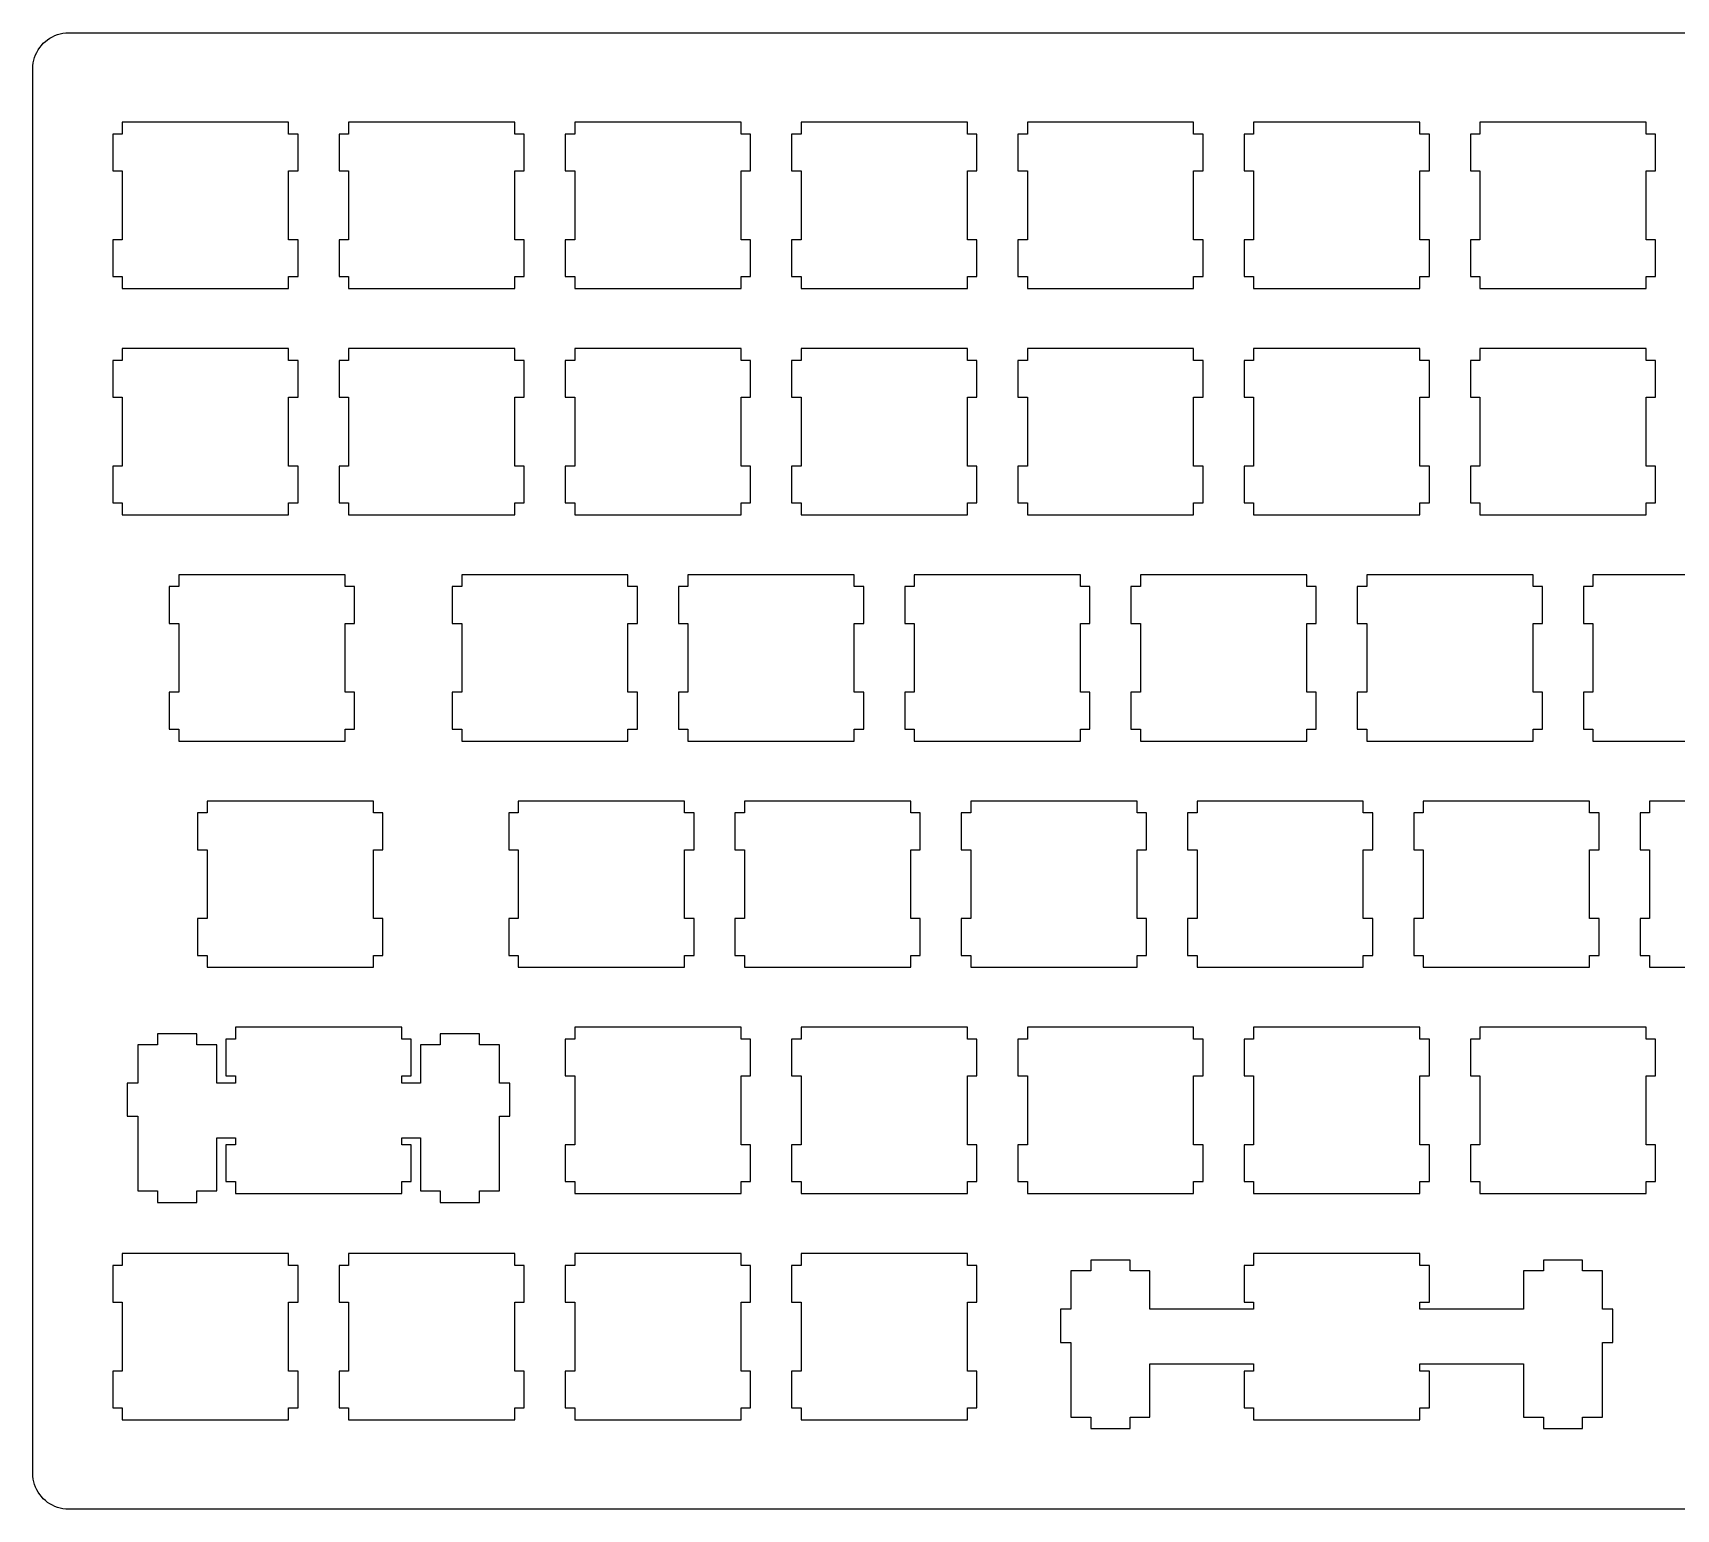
# Model space of a CAD drawing. Extents: x 0 to 296, y 0 to 124.
# Drawn here: x 0.1 to 138.4, y 0.1 to 124.4 of the extents above; entities that cross this region are included whole.
import ezdxf

# ---------------------------------------------------------------- set-up
doc = ezdxf.new("R2010")
doc.units = 0
doc.layers.get('0').update_dxf_attribs({"linetype": 'CONTINUOUS'})

msp = doc.modelspace()

# ---------------------------------------------------------------- linework, layer by layer
at = {"color": 0}
for p, q in [((0.53606, 122.975), (0.66559, 123.171)), ((0.66559, 123.171), (0.81166, 123.355)), ((0.81166, 123.355), (0.97152, 123.529)), ((0.97152, 123.529), (1.14515, 123.688)), ((1.14515, 123.688), (1.32981, 123.835)), ((1.32981, 123.835), (1.52549, 123.964)), ((1.52549, 123.964), (1.7322, 124.08)), ((1.7322, 124.08), (1.94441, 124.179)), ((1.94441, 124.179), (2.16628, 124.26)), ((2.16628, 124.26), (2.39227, 124.324)), ((2.39227, 124.324), (2.62378, 124.371)), ((2.62378, 124.371), (2.85805, 124.397)), ((2.85805, 124.397), (3.0937, 124.408)), ((3.0937, 124.408), (292.844, 124.406)), ((0.10335, 121.642), (0.12954, 121.877)), ((0.12954, 121.877), (0.17639, 122.108)), ((0.17639, 122.108), (0.23978, 122.334)), ((0.23978, 122.334), (0.32108, 122.556)), ((0.32108, 122.556), (0.4203, 122.768)), ((0.4203, 122.768), (0.53606, 122.975)), ((0.09233, 3.1061), (0.09371, 121.407)), ((0.09371, 121.407), (0.10335, 121.642)), ((7.61781, 116.882), (7.61781, 115.882)), ((21.6187, 116.882), (7.61781, 116.882)), ((21.6187, 115.882), (21.6187, 116.882)), ((26.6692, 116.882), (26.6692, 115.882)), ((40.6686, 116.882), (26.6692, 116.882)), ((40.6686, 115.882), (40.6686, 116.882)), ((45.7193, 116.882), (45.7193, 115.882)), ((59.7186, 116.882), (45.7193, 116.882)), ((59.7186, 115.882), (59.7186, 116.882)), ((64.7693, 116.882), (64.7693, 115.882)), ((78.7686, 116.882), (64.7693, 116.882)), ((78.7686, 115.882), (78.7686, 116.882)), ((83.8193, 116.882), (83.8193, 115.882)), ((97.8186, 116.882), (83.8193, 116.882)), ((97.8186, 115.882), (97.8186, 116.882)), ((102.868, 116.882), (102.868, 115.882)), ((116.867, 116.882), (102.868, 116.882)), ((116.867, 115.882), (116.867, 116.882)), ((121.918, 116.882), (121.918, 115.882)), ((135.919, 116.882), (121.918, 116.882)), ((135.919, 115.882), (135.919, 116.882)), ((7.61781, 115.882), (6.81715, 115.882)), ((6.81715, 115.882), (6.81715, 112.781)), ((22.4193, 115.882), (21.6187, 115.882)), ((22.4193, 112.781), (22.4193, 115.882)), ((26.6692, 115.882), (25.8685, 115.882)), ((25.8685, 115.882), (25.8685, 112.781)), ((41.4694, 115.882), (40.6686, 115.882)), ((41.4694, 112.781), (41.4694, 115.882)), ((45.7193, 115.882), (44.9185, 115.882)), ((44.9185, 115.882), (44.9185, 112.781)), ((60.5194, 115.882), (59.7186, 115.882)), ((60.5194, 112.781), (60.5194, 115.882)), ((64.7693, 115.882), (63.9685, 115.882)), ((63.9685, 115.882), (63.9685, 112.781)), ((79.5694, 115.882), (78.7686, 115.882)), ((79.5694, 112.781), (79.5694, 115.882)), ((83.8193, 115.882), (83.0185, 115.882)), ((83.0185, 115.882), (83.0185, 112.781)), ((98.618, 115.882), (97.8186, 115.882)), ((98.618, 112.781), (98.618, 115.882)), ((102.868, 115.882), (102.068, 115.882)), ((102.068, 115.882), (102.068, 112.781)), ((117.668, 115.882), (116.867, 115.882)), ((117.668, 112.781), (117.668, 115.882)), ((121.918, 115.882), (121.117, 115.882)), ((121.117, 115.882), (121.117, 112.781)), ((136.719, 115.882), (135.919, 115.882)), ((136.719, 112.781), (136.719, 115.882)), ((6.81715, 112.781), (7.61781, 112.781)), ((7.61781, 112.781), (7.61781, 106.983)), ((21.6187, 106.983), (21.6187, 112.781)), ((21.6187, 112.781), (22.4193, 112.781)), ((25.8685, 112.781), (26.6692, 112.781)), ((26.6692, 112.781), (26.6692, 106.983)), ((40.6686, 106.983), (40.6686, 112.781)), ((40.6686, 112.781), (41.4694, 112.781)), ((44.9185, 112.781), (45.7193, 112.781)), ((45.7193, 112.781), (45.7193, 106.983)), ((59.7186, 106.983), (59.7186, 112.781)), ((59.7186, 112.781), (60.5194, 112.781)), ((63.9685, 112.781), (64.7693, 112.781)), ((64.7693, 112.781), (64.7693, 106.983)), ((78.7686, 106.983), (78.7686, 112.781)), ((78.7686, 112.781), (79.5694, 112.781)), ((83.0185, 112.781), (83.8193, 112.781)), ((83.8193, 112.781), (83.8193, 106.983)), ((97.8186, 106.983), (97.8186, 112.781)), ((97.8186, 112.781), (98.618, 112.781)), ((102.068, 112.781), (102.868, 112.781)), ((102.868, 112.781), (102.868, 106.983)), ((116.867, 106.983), (116.867, 112.781)), ((116.867, 112.781), (117.668, 112.781)), ((121.117, 112.781), (121.918, 112.781)), ((121.918, 112.781), (121.918, 106.983)), ((135.919, 106.983), (135.919, 112.781)), ((135.919, 112.781), (136.719, 112.781)), ((7.61781, 106.983), (6.81715, 106.983)), ((6.81715, 106.983), (6.81715, 103.882)), ((22.4193, 106.983), (21.6187, 106.983)), ((22.4193, 103.882), (22.4193, 106.983)), ((26.6692, 106.983), (25.8685, 106.983)), ((25.8685, 106.983), (25.8685, 103.882)), ((41.4694, 106.983), (40.6686, 106.983)), ((41.4694, 103.882), (41.4694, 106.983)), ((45.7193, 106.983), (44.9185, 106.983)), ((44.9185, 106.983), (44.9185, 103.882)), ((60.5194, 106.983), (59.7186, 106.983)), ((60.5194, 103.882), (60.5194, 106.983)), ((64.7693, 106.983), (63.9685, 106.983)), ((63.9685, 106.983), (63.9685, 103.882)), ((79.5694, 106.983), (78.7686, 106.983)), ((79.5694, 103.882), (79.5694, 106.983)), ((83.8193, 106.983), (83.0185, 106.983)), ((83.0185, 106.983), (83.0185, 103.882)), ((98.618, 106.983), (97.8186, 106.983)), ((98.618, 103.882), (98.618, 106.983)), ((102.868, 106.983), (102.068, 106.983)), ((102.068, 106.983), (102.068, 103.882)), ((117.668, 106.983), (116.867, 106.983)), ((117.668, 103.882), (117.668, 106.983)), ((121.918, 106.983), (121.117, 106.983)), ((121.117, 106.983), (121.117, 103.882)), ((136.719, 106.983), (135.919, 106.983)), ((136.719, 103.882), (136.719, 106.983)), ((6.81715, 103.882), (7.61781, 103.882)), ((7.61781, 103.882), (7.61781, 102.882)), ((21.6187, 102.882), (21.6187, 103.882)), ((21.6187, 103.882), (22.4193, 103.882)), ((25.8685, 103.882), (26.6692, 103.882)), ((26.6692, 103.882), (26.6692, 102.882)), ((40.6686, 102.882), (40.6686, 103.882)), ((40.6686, 103.882), (41.4694, 103.882)), ((44.9185, 103.882), (45.7193, 103.882)), ((45.7193, 103.882), (45.7193, 102.882)), ((59.7186, 102.882), (59.7186, 103.882)), ((59.7186, 103.882), (60.5194, 103.882)), ((63.9685, 103.882), (64.7693, 103.882)), ((64.7693, 103.882), (64.7693, 102.882)), ((78.7686, 102.882), (78.7686, 103.882)), ((78.7686, 103.882), (79.5694, 103.882)), ((83.0185, 103.882), (83.8193, 103.882)), ((83.8193, 103.882), (83.8193, 102.882)), ((97.8186, 102.882), (97.8186, 103.882)), ((97.8186, 103.882), (98.618, 103.882)), ((102.068, 103.882), (102.868, 103.882)), ((102.868, 103.882), (102.868, 102.882)), ((116.867, 102.882), (116.867, 103.882)), ((116.867, 103.882), (117.668, 103.882)), ((121.117, 103.882), (121.918, 103.882)), ((121.918, 103.882), (121.918, 102.882)), ((135.919, 102.882), (135.919, 103.882)), ((135.919, 103.882), (136.719, 103.882)), ((7.61781, 102.882), (21.6187, 102.882)), ((26.6692, 102.882), (40.6686, 102.882)), ((45.7193, 102.882), (59.7186, 102.882)), ((64.7693, 102.882), (78.7686, 102.882)), ((83.8193, 102.882), (97.8186, 102.882)), ((102.868, 102.882), (116.867, 102.882)), ((121.918, 102.882), (135.919, 102.882)), ((7.61781, 97.8309), (7.61781, 96.8319)), ((21.6187, 97.8309), (7.61781, 97.8309)), ((21.6187, 96.8319), (21.6187, 97.8309)), ((26.6692, 97.8309), (26.6692, 96.8319)), ((40.6686, 97.8309), (26.6692, 97.8309)), ((40.6686, 96.8319), (40.6686, 97.8309)), ((45.7193, 97.8309), (45.7193, 96.8319)), ((59.7186, 97.8309), (45.7193, 97.8309)), ((59.7186, 96.8319), (59.7186, 97.8309)), ((64.7693, 97.8309), (64.7693, 96.8319)), ((78.7686, 97.8309), (64.7693, 97.8309)), ((78.7686, 96.8319), (78.7686, 97.8309)), ((83.8193, 97.8309), (83.8193, 96.8319)), ((97.8186, 97.8309), (83.8193, 97.8309)), ((97.8186, 96.8319), (97.8186, 97.8309)), ((102.868, 97.8309), (102.868, 96.8319)), ((116.867, 97.8309), (102.868, 97.8309)), ((116.867, 96.8319), (116.867, 97.8309)), ((121.918, 97.8309), (121.918, 96.8319)), ((135.919, 97.8309), (121.918, 97.8309)), ((135.919, 96.8319), (135.919, 97.8309)), ((7.61781, 96.8319), (6.81715, 96.8319)), ((6.81715, 96.8319), (6.81715, 93.7313)), ((22.4193, 96.8319), (21.6187, 96.8319)), ((22.4193, 93.7313), (22.4193, 96.8319)), ((26.6692, 96.8319), (25.8685, 96.8319)), ((25.8685, 96.8319), (25.8685, 93.7313)), ((41.4694, 96.8319), (40.6686, 96.8319)), ((41.4694, 93.7313), (41.4694, 96.8319)), ((45.7193, 96.8319), (44.9185, 96.8319)), ((44.9185, 96.8319), (44.9185, 93.7313)), ((60.5194, 96.8319), (59.7186, 96.8319)), ((60.5194, 93.7313), (60.5194, 96.8319)), ((64.7693, 96.8319), (63.9685, 96.8319)), ((63.9685, 96.8319), (63.9685, 93.7313)), ((79.5694, 96.8319), (78.7686, 96.8319)), ((79.5694, 93.7313), (79.5694, 96.8319)), ((83.8193, 96.8319), (83.0185, 96.8319)), ((83.0185, 96.8319), (83.0185, 93.7313)), ((98.618, 96.8319), (97.8186, 96.8319)), ((98.618, 93.7313), (98.618, 96.8319)), ((102.868, 96.8319), (102.068, 96.8319)), ((102.068, 96.8319), (102.068, 93.7313)), ((117.668, 96.8319), (116.867, 96.8319)), ((117.668, 93.7313), (117.668, 96.8319)), ((121.918, 96.8319), (121.117, 96.8319)), ((121.117, 96.8319), (121.117, 93.7313)), ((136.719, 96.8319), (135.919, 96.8319)), ((136.719, 93.7313), (136.719, 96.8319)), ((6.81715, 93.7313), (7.61781, 93.7313)), ((7.61781, 93.7313), (7.61781, 87.9313)), ((21.6187, 87.9313), (21.6187, 93.7313)), ((21.6187, 93.7313), (22.4193, 93.7313)), ((25.8685, 93.7313), (26.6692, 93.7313)), ((26.6692, 93.7313), (26.6692, 87.9313)), ((40.6686, 87.9313), (40.6686, 93.7313)), ((40.6686, 93.7313), (41.4694, 93.7313)), ((44.9185, 93.7313), (45.7193, 93.7313)), ((45.7193, 93.7313), (45.7193, 87.9313)), ((59.7186, 87.9313), (59.7186, 93.7313)), ((59.7186, 93.7313), (60.5194, 93.7313)), ((63.9685, 93.7313), (64.7693, 93.7313)), ((64.7693, 93.7313), (64.7693, 87.9313)), ((78.7686, 87.9313), (78.7686, 93.7313)), ((78.7686, 93.7313), (79.5694, 93.7313)), ((83.0185, 93.7313), (83.8193, 93.7313)), ((83.8193, 93.7313), (83.8193, 87.9313)), ((97.8186, 87.9313), (97.8186, 93.7313)), ((97.8186, 93.7313), (98.618, 93.7313)), ((102.068, 93.7313), (102.868, 93.7313)), ((102.868, 93.7313), (102.868, 87.9313)), ((116.867, 87.9313), (116.867, 93.7313)), ((116.867, 93.7313), (117.668, 93.7313)), ((121.117, 93.7313), (121.918, 93.7313)), ((121.918, 93.7313), (121.918, 87.9313)), ((135.919, 87.9313), (135.919, 93.7313)), ((135.919, 93.7313), (136.719, 93.7313)), ((7.61781, 87.9313), (6.81715, 87.9313)), ((6.81715, 87.9313), (6.81715, 84.8321)), ((22.4193, 87.9313), (21.6187, 87.9313)), ((22.4193, 84.8321), (22.4193, 87.9313)), ((26.6692, 87.9313), (25.8685, 87.9313)), ((25.8685, 87.9313), (25.8685, 84.8321)), ((41.4694, 87.9313), (40.6686, 87.9313)), ((41.4694, 84.8321), (41.4694, 87.9313)), ((45.7193, 87.9313), (44.9185, 87.9313)), ((44.9185, 87.9313), (44.9185, 84.8321)), ((60.5194, 87.9313), (59.7186, 87.9313)), ((60.5194, 84.8321), (60.5194, 87.9313)), ((64.7693, 87.9313), (63.9685, 87.9313)), ((63.9685, 87.9313), (63.9685, 84.8321)), ((79.5694, 87.9313), (78.7686, 87.9313)), ((79.5694, 84.8321), (79.5694, 87.9313)), ((83.8193, 87.9313), (83.0185, 87.9313)), ((83.0185, 87.9313), (83.0185, 84.8321)), ((98.618, 87.9313), (97.8186, 87.9313)), ((98.618, 84.8321), (98.618, 87.9313)), ((102.868, 87.9313), (102.068, 87.9313)), ((102.068, 87.9313), (102.068, 84.8321)), ((117.668, 87.9313), (116.867, 87.9313)), ((117.668, 84.8321), (117.668, 87.9313)), ((121.918, 87.9313), (121.117, 87.9313)), ((121.117, 87.9313), (121.117, 84.8321)), ((136.719, 87.9313), (135.919, 87.9313)), ((136.719, 84.8321), (136.719, 87.9313)), ((6.81715, 84.8321), (7.61781, 84.8321)), ((7.61781, 84.8321), (7.61781, 83.8316)), ((21.6187, 83.8316), (21.6187, 84.8321)), ((21.6187, 84.8321), (22.4193, 84.8321)), ((25.8685, 84.8321), (26.6692, 84.8321)), ((26.6692, 84.8321), (26.6692, 83.8316)), ((40.6686, 83.8316), (40.6686, 84.8321)), ((40.6686, 84.8321), (41.4694, 84.8321)), ((44.9185, 84.8321), (45.7193, 84.8321)), ((45.7193, 84.8321), (45.7193, 83.8316)), ((59.7186, 83.8316), (59.7186, 84.8321)), ((59.7186, 84.8321), (60.5194, 84.8321)), ((63.9685, 84.8321), (64.7693, 84.8321)), ((64.7693, 84.8321), (64.7693, 83.8316)), ((78.7686, 83.8316), (78.7686, 84.8321)), ((78.7686, 84.8321), (79.5694, 84.8321)), ((83.0185, 84.8321), (83.8193, 84.8321)), ((83.8193, 84.8321), (83.8193, 83.8316)), ((97.8186, 83.8316), (97.8186, 84.8321)), ((97.8186, 84.8321), (98.618, 84.8321)), ((102.068, 84.8321), (102.868, 84.8321)), ((102.868, 84.8321), (102.868, 83.8316)), ((116.867, 83.8316), (116.867, 84.8321)), ((116.867, 84.8321), (117.668, 84.8321)), ((121.117, 84.8321), (121.918, 84.8321)), ((121.918, 84.8321), (121.918, 83.8316)), ((135.919, 83.8316), (135.919, 84.8321)), ((135.919, 84.8321), (136.719, 84.8321)), ((7.61781, 83.8316), (21.6187, 83.8316)), ((26.6692, 83.8316), (40.6686, 83.8316)), ((45.7193, 83.8316), (59.7186, 83.8316)), ((64.7693, 83.8316), (78.7686, 83.8316)), ((83.8193, 83.8316), (97.8186, 83.8316)), ((102.868, 83.8316), (116.867, 83.8316)), ((121.918, 83.8316), (135.919, 83.8316)), ((12.3803, 77.7819), (11.581, 77.7819)), ((11.581, 77.7819), (11.581, 74.6813)), ((12.3803, 78.7809), (12.3803, 77.7819)), ((26.3812, 78.7809), (12.3803, 78.7809)), ((26.3812, 77.7819), (26.3812, 78.7809)), ((27.1804, 77.7819), (26.3812, 77.7819)), ((27.1804, 74.6813), (27.1804, 77.7819)), ((36.1943, 77.7819), (35.3935, 77.7819)), ((35.3935, 77.7819), (35.3935, 74.6813)), ((36.1943, 78.7809), (36.1943, 77.7819)), ((50.1936, 78.7809), (36.1943, 78.7809)), ((50.1936, 77.7819), (50.1936, 78.7809)), ((50.9944, 77.7819), (50.1936, 77.7819)), ((50.9944, 74.6813), (50.9944, 77.7819)), ((55.2443, 77.7819), (54.4435, 77.7819)), ((54.4435, 77.7819), (54.4435, 74.6813)), ((55.2443, 78.7809), (55.2443, 77.7819)), ((69.2436, 78.7809), (55.2443, 78.7809)), ((69.2436, 77.7819), (69.2436, 78.7809)), ((70.0444, 77.7819), (69.2436, 77.7819)), ((70.0444, 74.6813), (70.0444, 77.7819)), ((74.2943, 77.7819), (73.4935, 77.7819)), ((73.4935, 77.7819), (73.4935, 74.6813)), ((74.2943, 78.7809), (74.2943, 77.7819)), ((88.2936, 78.7809), (74.2943, 78.7809)), ((88.2936, 77.7819), (88.2936, 78.7809)), ((89.0944, 77.7819), (88.2936, 77.7819)), ((89.0944, 74.6813), (89.0944, 77.7819)), ((93.3443, 77.7819), (92.5435, 77.7819)), ((92.5435, 77.7819), (92.5435, 74.6813)), ((93.3443, 78.7809), (93.3443, 77.7819)), ((107.344, 78.7809), (93.3443, 78.7809)), ((107.344, 77.7819), (107.344, 78.7809)), ((108.144, 77.7819), (107.344, 77.7819)), ((108.144, 74.6813), (108.144, 77.7819)), ((112.394, 77.7819), (111.593, 77.7819)), ((111.593, 77.7819), (111.593, 74.6813)), ((112.394, 78.7809), (112.394, 77.7819)), ((126.394, 78.7809), (112.394, 78.7809)), ((126.394, 77.7819), (126.394, 78.7809)), ((127.194, 77.7819), (126.394, 77.7819)), ((127.194, 74.6813), (127.194, 77.7819)), ((131.444, 77.7819), (130.642, 77.7819)), ((130.642, 77.7819), (130.642, 74.6813)), ((131.444, 78.7809), (131.444, 77.7819)), ((145.444, 78.7809), (131.444, 78.7809)), ((11.581, 74.6813), (12.3803, 74.6813)), ((12.3803, 74.6813), (12.3803, 68.8813)), ((26.3812, 68.8813), (26.3812, 74.6813)), ((26.3812, 74.6813), (27.1804, 74.6813)), ((35.3935, 74.6813), (36.1943, 74.6813)), ((36.1943, 74.6813), (36.1943, 68.8813)), ((50.1936, 68.8813), (50.1936, 74.6813)), ((50.1936, 74.6813), (50.9944, 74.6813)), ((54.4435, 74.6813), (55.2443, 74.6813)), ((55.2443, 74.6813), (55.2443, 68.8813)), ((69.2436, 68.8813), (69.2436, 74.6813)), ((69.2436, 74.6813), (70.0444, 74.6813)), ((73.4935, 74.6813), (74.2943, 74.6813)), ((74.2943, 74.6813), (74.2943, 68.8813)), ((88.2936, 68.8813), (88.2936, 74.6813)), ((88.2936, 74.6813), (89.0944, 74.6813)), ((92.5435, 74.6813), (93.3443, 74.6813)), ((93.3443, 74.6813), (93.3443, 68.8813)), ((107.344, 68.8813), (107.344, 74.6813)), ((107.344, 74.6813), (108.144, 74.6813)), ((111.593, 74.6813), (112.394, 74.6813)), ((112.394, 74.6813), (112.394, 68.8813)), ((126.394, 68.8813), (126.394, 74.6813)), ((126.394, 74.6813), (127.194, 74.6813)), ((130.642, 74.6813), (131.444, 74.6813)), ((131.444, 74.6813), (131.444, 68.8813)), ((12.3803, 68.8813), (11.581, 68.8813)), ((11.581, 68.8813), (11.581, 65.7821)), ((27.1804, 68.8813), (26.3812, 68.8813)), ((27.1804, 65.7821), (27.1804, 68.8813)), ((36.1943, 68.8813), (35.3935, 68.8813)), ((35.3935, 68.8813), (35.3935, 65.7821)), ((50.9944, 68.8813), (50.1936, 68.8813)), ((50.9944, 65.7821), (50.9944, 68.8813)), ((55.2443, 68.8813), (54.4435, 68.8813)), ((54.4435, 68.8813), (54.4435, 65.7821)), ((70.0444, 68.8813), (69.2436, 68.8813)), ((70.0444, 65.7821), (70.0444, 68.8813)), ((74.2943, 68.8813), (73.4935, 68.8813)), ((73.4935, 68.8813), (73.4935, 65.7821)), ((89.0944, 68.8813), (88.2936, 68.8813)), ((89.0944, 65.7821), (89.0944, 68.8813)), ((93.3443, 68.8813), (92.5435, 68.8813)), ((92.5435, 68.8813), (92.5435, 65.7821)), ((108.144, 68.8813), (107.344, 68.8813)), ((108.144, 65.7821), (108.144, 68.8813)), ((112.394, 68.8813), (111.593, 68.8813)), ((111.593, 68.8813), (111.593, 65.7821)), ((127.194, 68.8813), (126.394, 68.8813)), ((127.194, 65.7821), (127.194, 68.8813)), ((131.444, 68.8813), (130.642, 68.8813)), ((130.642, 68.8813), (130.642, 65.7821)), ((11.581, 65.7821), (12.3803, 65.7821)), ((12.3803, 65.7821), (12.3803, 64.7816)), ((26.3812, 64.7816), (26.3812, 65.7821)), ((26.3812, 65.7821), (27.1804, 65.7821)), ((35.3935, 65.7821), (36.1943, 65.7821)), ((36.1943, 65.7821), (36.1943, 64.7816)), ((50.1936, 64.7816), (50.1936, 65.7821)), ((50.1936, 65.7821), (50.9944, 65.7821)), ((54.4435, 65.7821), (55.2443, 65.7821)), ((55.2443, 65.7821), (55.2443, 64.7816)), ((69.2436, 64.7816), (69.2436, 65.7821)), ((69.2436, 65.7821), (70.0444, 65.7821)), ((73.4935, 65.7821), (74.2943, 65.7821)), ((74.2943, 65.7821), (74.2943, 64.7816)), ((88.2936, 64.7816), (88.2936, 65.7821)), ((88.2936, 65.7821), (89.0944, 65.7821)), ((92.5435, 65.7821), (93.3443, 65.7821)), ((93.3443, 65.7821), (93.3443, 64.7816)), ((107.344, 64.7816), (107.344, 65.7821)), ((107.344, 65.7821), (108.144, 65.7821)), ((111.593, 65.7821), (112.394, 65.7821)), ((112.394, 65.7821), (112.394, 64.7816)), ((126.394, 64.7816), (126.394, 65.7821)), ((126.394, 65.7821), (127.194, 65.7821)), ((130.642, 65.7821), (131.444, 65.7821)), ((131.444, 65.7821), (131.444, 64.7816)), ((12.3803, 64.7816), (26.3812, 64.7816)), ((36.1943, 64.7816), (50.1936, 64.7816)), ((55.2443, 64.7816), (69.2436, 64.7816)), ((74.2943, 64.7816), (88.2936, 64.7816)), ((93.3443, 64.7816), (107.344, 64.7816)), ((112.394, 64.7816), (126.394, 64.7816)), ((131.444, 64.7816), (145.444, 64.7816)), ((14.7616, 59.7309), (14.7616, 58.7319)), ((28.7624, 59.7309), (14.7616, 59.7309)), ((28.7624, 58.7319), (28.7624, 59.7309)), ((40.9554, 59.7309), (40.9554, 58.7319)), ((54.9561, 59.7309), (40.9554, 59.7309)), ((54.9561, 58.7319), (54.9561, 59.7309)), ((60.0054, 59.7309), (60.0054, 58.7319)), ((74.0061, 59.7309), (60.0054, 59.7309)), ((74.0061, 58.7319), (74.0061, 59.7309)), ((79.0554, 59.7309), (79.0554, 58.7319)), ((93.0561, 59.7309), (79.0554, 59.7309)), ((93.0561, 58.7319), (93.0561, 59.7309)), ((98.1054, 59.7309), (98.1054, 58.7319)), ((112.106, 59.7309), (98.1054, 59.7309)), ((112.106, 58.7319), (112.106, 59.7309)), ((117.155, 59.7309), (117.155, 58.7319)), ((131.156, 59.7309), (117.155, 59.7309)), ((131.156, 58.7319), (131.156, 59.7309)), ((136.205, 59.7309), (136.205, 58.7319)), ((150.206, 59.7309), (136.205, 59.7309)), ((14.7616, 58.7319), (13.9623, 58.7319)), ((13.9623, 58.7319), (13.9623, 55.6327)), ((29.5617, 58.7319), (28.7624, 58.7319)), ((29.5617, 55.6327), (29.5617, 58.7319)), ((40.9554, 58.7319), (40.156, 58.7319)), ((40.156, 58.7319), (40.156, 55.6327)), ((55.7555, 58.7319), (54.9561, 58.7319)), ((55.7555, 55.6327), (55.7555, 58.7319)), ((60.0054, 58.7319), (59.2046, 58.7319)), ((59.2046, 58.7319), (59.2046, 55.6327)), ((74.8055, 58.7319), (74.0061, 58.7319)), ((74.8055, 55.6327), (74.8055, 58.7319)), ((79.0554, 58.7319), (78.256, 58.7319)), ((78.256, 58.7319), (78.256, 55.6327)), ((93.8555, 58.7319), (93.0561, 58.7319)), ((93.8555, 55.6327), (93.8555, 58.7319)), ((98.1054, 58.7319), (97.306, 58.7319)), ((97.306, 58.7319), (97.306, 55.6327)), ((112.905, 58.7319), (112.106, 58.7319)), ((112.905, 55.6327), (112.905, 58.7319)), ((117.155, 58.7319), (116.356, 58.7319)), ((116.356, 58.7319), (116.356, 55.6327)), ((131.955, 58.7319), (131.156, 58.7319)), ((131.955, 55.6327), (131.955, 58.7319)), ((136.205, 58.7319), (135.406, 58.7319)), ((135.406, 58.7319), (135.406, 55.6327)), ((13.9623, 55.6327), (14.7616, 55.6327)), ((14.7616, 55.6327), (14.7616, 49.8313)), ((28.7624, 49.8313), (28.7624, 55.6327)), ((28.7624, 55.6327), (29.5617, 55.6327)), ((40.156, 55.6327), (40.9554, 55.6327)), ((40.9554, 55.6327), (40.9554, 49.8313)), ((54.9561, 49.8313), (54.9561, 55.6327)), ((54.9561, 55.6327), (55.7555, 55.6327)), ((59.2046, 55.6327), (60.0054, 55.6327)), ((60.0054, 55.6327), (60.0054, 49.8313)), ((74.0061, 49.8313), (74.0061, 55.6327)), ((74.0061, 55.6327), (74.8055, 55.6327)), ((78.256, 55.6327), (79.0554, 55.6327)), ((79.0554, 55.6327), (79.0554, 49.8313)), ((93.0561, 49.8313), (93.0561, 55.6327)), ((93.0561, 55.6327), (93.8555, 55.6327)), ((97.306, 55.6327), (98.1054, 55.6327)), ((98.1054, 55.6327), (98.1054, 49.8313)), ((112.106, 49.8313), (112.106, 55.6327)), ((112.106, 55.6327), (112.905, 55.6327)), ((116.356, 55.6327), (117.155, 55.6327)), ((117.155, 55.6327), (117.155, 49.8313)), ((131.156, 49.8313), (131.156, 55.6327)), ((131.156, 55.6327), (131.955, 55.6327)), ((135.406, 55.6327), (136.205, 55.6327)), ((136.205, 55.6327), (136.205, 49.8313)), ((14.7616, 49.8313), (13.9623, 49.8313)), ((13.9623, 49.8313), (13.9623, 46.7321)), ((29.5617, 49.8313), (28.7624, 49.8313)), ((29.5617, 46.7321), (29.5617, 49.8313)), ((40.9554, 49.8313), (40.156, 49.8313)), ((40.156, 49.8313), (40.156, 46.7321)), ((55.7555, 49.8313), (54.9561, 49.8313)), ((55.7555, 46.7321), (55.7555, 49.8313)), ((60.0054, 49.8313), (59.2046, 49.8313)), ((59.2046, 49.8313), (59.2046, 46.7321)), ((74.8055, 49.8313), (74.0061, 49.8313)), ((74.8055, 46.7321), (74.8055, 49.8313)), ((79.0554, 49.8313), (78.256, 49.8313)), ((78.256, 49.8313), (78.256, 46.7321)), ((93.8555, 49.8313), (93.0561, 49.8313)), ((93.8555, 46.7321), (93.8555, 49.8313)), ((98.1054, 49.8313), (97.306, 49.8313)), ((97.306, 49.8313), (97.306, 46.7321)), ((112.905, 49.8313), (112.106, 49.8313)), ((112.905, 46.7321), (112.905, 49.8313)), ((117.155, 49.8313), (116.356, 49.8313)), ((116.356, 49.8313), (116.356, 46.7321)), ((131.955, 49.8313), (131.156, 49.8313)), ((131.955, 46.7321), (131.955, 49.8313)), ((136.205, 49.8313), (135.406, 49.8313)), ((135.406, 49.8313), (135.406, 46.7321)), ((13.9623, 46.7321), (14.7616, 46.7321)), ((14.7616, 46.7321), (14.7616, 45.7316)), ((14.7616, 45.7316), (28.7624, 45.7316)), ((28.7624, 45.7316), (28.7624, 46.7321)), ((28.7624, 46.7321), (29.5617, 46.7321)), ((40.156, 46.7321), (40.9554, 46.7321)), ((40.9554, 46.7321), (40.9554, 45.7316)), ((40.9554, 45.7316), (54.9561, 45.7316)), ((54.9561, 45.7316), (54.9561, 46.7321)), ((54.9561, 46.7321), (55.7555, 46.7321)), ((59.2046, 46.7321), (60.0054, 46.7321)), ((60.0054, 46.7321), (60.0054, 45.7316)), ((60.0054, 45.7316), (74.0061, 45.7316)), ((74.0061, 45.7316), (74.0061, 46.7321)), ((74.0061, 46.7321), (74.8055, 46.7321)), ((78.256, 46.7321), (79.0554, 46.7321)), ((79.0554, 46.7321), (79.0554, 45.7316)), ((79.0554, 45.7316), (93.0561, 45.7316)), ((93.0561, 45.7316), (93.0561, 46.7321)), ((93.0561, 46.7321), (93.8555, 46.7321)), ((97.306, 46.7321), (98.1054, 46.7321)), ((98.1054, 46.7321), (98.1054, 45.7316)), ((98.1054, 45.7316), (112.106, 45.7316)), ((112.106, 45.7316), (112.106, 46.7321)), ((112.106, 46.7321), (112.905, 46.7321)), ((116.356, 46.7321), (117.155, 46.7321)), ((117.155, 46.7321), (117.155, 45.7316)), ((117.155, 45.7316), (131.156, 45.7316)), ((131.156, 45.7316), (131.156, 46.7321)), ((131.156, 46.7321), (131.955, 46.7321)), ((135.406, 46.7321), (136.205, 46.7321)), ((136.205, 46.7321), (136.205, 45.7316)), ((136.205, 45.7316), (150.206, 45.7316)), ((13.8934, 40.1327), (10.5944, 40.1327)), ((10.5944, 40.1327), (10.5944, 39.212)), ((13.8934, 39.212), (13.8934, 40.1327)), ((17.1442, 40.6809), (17.1442, 39.6819)), ((31.1437, 40.6809), (17.1442, 40.6809)), ((31.1437, 39.6819), (31.1437, 40.6809)), ((37.6936, 40.1327), (34.3931, 40.1327)), ((34.3931, 40.1327), (34.3931, 39.212)), ((37.6936, 39.212), (37.6936, 40.1327)), ((45.7193, 40.6809), (45.7193, 39.6819)), ((59.7186, 40.6809), (45.7193, 40.6809)), ((59.7186, 39.6819), (59.7186, 40.6809)), ((64.7693, 40.6809), (64.7693, 39.6819)), ((78.7686, 40.6809), (64.7693, 40.6809)), ((78.7686, 39.6819), (78.7686, 40.6809)), ((83.8193, 40.6809), (83.8193, 39.6819)), ((97.8186, 40.6809), (83.8193, 40.6809)), ((97.8186, 39.6819), (97.8186, 40.6809)), ((102.868, 40.6809), (102.868, 39.6819)), ((116.867, 40.6809), (102.868, 40.6809)), ((116.867, 39.6819), (116.867, 40.6809)), ((121.918, 40.6809), (121.918, 39.6819)), ((135.919, 40.6809), (121.918, 40.6809)), ((135.919, 39.6819), (135.919, 40.6809)), ((10.5944, 39.212), (8.91868, 39.212)), ((8.91868, 39.212), (8.91868, 35.9819)), ((15.5691, 39.212), (13.8934, 39.212)), ((15.5691, 35.9819), (15.5691, 39.212)), ((17.1442, 39.6819), (16.3435, 39.6819)), ((16.3435, 39.6819), (16.3435, 36.5827)), ((31.9443, 39.6819), (31.1437, 39.6819)), ((31.9443, 36.5827), (31.9443, 39.6819)), ((34.3931, 39.212), (32.7188, 39.212)), ((32.7188, 39.212), (32.7188, 35.9819)), ((39.3693, 39.212), (37.6936, 39.212)), ((39.3693, 35.9819), (39.3693, 39.212)), ((45.7193, 39.6819), (44.9185, 39.6819)), ((44.9185, 39.6819), (44.9185, 36.5827)), ((60.5194, 39.6819), (59.7186, 39.6819)), ((60.5194, 36.5827), (60.5194, 39.6819)), ((64.7693, 39.6819), (63.9685, 39.6819)), ((63.9685, 39.6819), (63.9685, 36.5827)), ((79.5694, 39.6819), (78.7686, 39.6819)), ((79.5694, 36.5827), (79.5694, 39.6819)), ((83.8193, 39.6819), (83.0185, 39.6819)), ((83.0185, 39.6819), (83.0185, 36.5827)), ((98.618, 39.6819), (97.8186, 39.6819)), ((98.618, 36.5827), (98.618, 39.6819)), ((102.868, 39.6819), (102.068, 39.6819)), ((102.068, 39.6819), (102.068, 36.5827)), ((117.668, 39.6819), (116.867, 39.6819)), ((117.668, 36.5827), (117.668, 39.6819)), ((121.918, 39.6819), (121.117, 39.6819)), ((121.117, 39.6819), (121.117, 36.5827)), ((136.719, 39.6819), (135.919, 39.6819)), ((136.719, 36.5827), (136.719, 39.6819)), ((8.91868, 35.9819), (8.04362, 35.9819)), ((8.04362, 35.9819), (8.04362, 33.1818)), ((17.1442, 35.9819), (15.5691, 35.9819)), ((16.3435, 36.5827), (17.1442, 36.5827)), ((17.1442, 36.5827), (17.1442, 35.9819)), ((31.1437, 35.9819), (31.1437, 36.5827)), ((31.1437, 36.5827), (31.9443, 36.5827)), ((32.7188, 35.9819), (31.1437, 35.9819)), ((40.2442, 35.9819), (39.3693, 35.9819)), ((40.2442, 33.1818), (40.2442, 35.9819)), ((44.9185, 36.5827), (45.7193, 36.5827)), ((45.7193, 36.5827), (45.7193, 30.7812)), ((59.7186, 30.7812), (59.7186, 36.5827)), ((59.7186, 36.5827), (60.5194, 36.5827)), ((63.9685, 36.5827), (64.7693, 36.5827)), ((64.7693, 36.5827), (64.7693, 30.7812)), ((78.7686, 30.7812), (78.7686, 36.5827)), ((78.7686, 36.5827), (79.5694, 36.5827)), ((83.0185, 36.5827), (83.8193, 36.5827)), ((83.8193, 36.5827), (83.8193, 30.7812)), ((97.8186, 30.7812), (97.8186, 36.5827)), ((97.8186, 36.5827), (98.618, 36.5827)), ((102.068, 36.5827), (102.868, 36.5827)), ((102.868, 36.5827), (102.868, 30.7812)), ((116.867, 30.7812), (116.867, 36.5827)), ((116.867, 36.5827), (117.668, 36.5827)), ((121.117, 36.5827), (121.918, 36.5827)), ((121.918, 36.5827), (121.918, 30.7812)), ((135.919, 30.7812), (135.919, 36.5827)), ((135.919, 36.5827), (136.719, 36.5827)), ((8.04362, 33.1818), (8.91868, 33.1818)), ((8.91868, 33.1818), (8.91868, 26.9131)), ((39.3693, 26.9131), (39.3693, 33.1818)), ((39.3693, 33.1818), (40.2442, 33.1818)), ((15.5691, 26.9131), (15.5691, 31.3821)), ((15.5691, 31.3821), (17.1442, 31.3821)), ((17.1442, 30.7812), (16.3435, 30.7812)), ((16.3435, 30.7812), (16.3435, 27.6821)), ((17.1442, 31.3821), (17.1442, 30.7812)), ((31.1437, 30.7812), (31.1437, 31.3821)), ((31.1437, 31.3821), (32.7188, 31.3821)), ((31.9443, 30.7812), (31.1437, 30.7812)), ((31.9443, 27.6821), (31.9443, 30.7812)), ((32.7188, 31.3821), (32.7188, 26.9131)), ((45.7193, 30.7812), (44.9185, 30.7812)), ((44.9185, 30.7812), (44.9185, 27.6821)), ((60.5194, 30.7812), (59.7186, 30.7812)), ((60.5194, 27.6821), (60.5194, 30.7812)), ((64.7693, 30.7812), (63.9685, 30.7812)), ((63.9685, 30.7812), (63.9685, 27.6821)), ((79.5694, 30.7812), (78.7686, 30.7812)), ((79.5694, 27.6821), (79.5694, 30.7812)), ((83.8193, 30.7812), (83.0185, 30.7812)), ((83.0185, 30.7812), (83.0185, 27.6821)), ((98.618, 30.7812), (97.8186, 30.7812)), ((98.618, 27.6821), (98.618, 30.7812)), ((102.868, 30.7812), (102.068, 30.7812)), ((102.068, 30.7812), (102.068, 27.6821)), ((117.668, 30.7812), (116.867, 30.7812)), ((117.668, 27.6821), (117.668, 30.7812)), ((121.918, 30.7812), (121.117, 30.7812)), ((121.117, 30.7812), (121.117, 27.6821)), ((136.719, 30.7812), (135.919, 30.7812)), ((136.719, 27.6821), (136.719, 30.7812)), ((16.3435, 27.6821), (17.1442, 27.6821)), ((17.1442, 27.6821), (17.1442, 26.6816)), ((31.1437, 26.6816), (31.1437, 27.6821)), ((31.1437, 27.6821), (31.9443, 27.6821)), ((44.9185, 27.6821), (45.7193, 27.6821)), ((45.7193, 27.6821), (45.7193, 26.6816)), ((59.7186, 26.6816), (59.7186, 27.6821)), ((59.7186, 27.6821), (60.5194, 27.6821)), ((63.9685, 27.6821), (64.7693, 27.6821)), ((64.7693, 27.6821), (64.7693, 26.6816)), ((78.7686, 26.6816), (78.7686, 27.6821)), ((78.7686, 27.6821), (79.5694, 27.6821)), ((83.0185, 27.6821), (83.8193, 27.6821)), ((83.8193, 27.6821), (83.8193, 26.6816)), ((97.8186, 26.6816), (97.8186, 27.6821)), ((97.8186, 27.6821), (98.618, 27.6821)), ((102.068, 27.6821), (102.868, 27.6821)), ((102.868, 27.6821), (102.868, 26.6816)), ((116.867, 26.6816), (116.867, 27.6821)), ((116.867, 27.6821), (117.668, 27.6821)), ((121.117, 27.6821), (121.918, 27.6821)), ((121.918, 27.6821), (121.918, 26.6816)), ((135.919, 26.6816), (135.919, 27.6821)), ((135.919, 27.6821), (136.719, 27.6821)), ((8.91868, 26.9131), (10.5944, 26.9131)), ((10.5944, 26.9131), (10.5944, 25.9319)), ((13.8934, 25.9319), (13.8934, 26.9131)), ((13.8934, 26.9131), (15.5691, 26.9131)), ((17.1442, 26.6816), (31.1437, 26.6816)), ((32.7188, 26.9131), (34.3931, 26.9131)), ((34.3931, 26.9131), (34.3931, 25.9319)), ((37.6936, 25.9319), (37.6936, 26.9131)), ((37.6936, 26.9131), (39.3693, 26.9131)), ((45.7193, 26.6816), (59.7186, 26.6816)), ((64.7693, 26.6816), (78.7686, 26.6816)), ((83.8193, 26.6816), (97.8186, 26.6816)), ((102.868, 26.6816), (116.867, 26.6816)), ((121.918, 26.6816), (135.919, 26.6816)), ((10.5944, 25.9319), (13.8934, 25.9319)), ((34.3931, 25.9319), (37.6936, 25.9319)), ((7.61781, 21.6324), (7.61781, 20.632)), ((21.6187, 21.6324), (7.61781, 21.6324)), ((21.6187, 20.632), (21.6187, 21.6324)), ((26.6692, 21.6324), (26.6692, 20.632)), ((40.6686, 21.6324), (26.6692, 21.6324)), ((40.6686, 20.632), (40.6686, 21.6324)), ((45.7193, 21.6324), (45.7193, 20.632)), ((59.7186, 21.6324), (45.7193, 21.6324)), ((59.7186, 20.632), (59.7186, 21.6324)), ((64.7693, 21.6324), (64.7693, 20.632)), ((78.7686, 21.6324), (64.7693, 21.6324)), ((78.7686, 20.632), (78.7686, 21.6324)), ((92.4691, 21.0826), (89.1688, 21.0826)), ((89.1688, 21.0826), (89.1688, 20.1621)), ((92.4691, 20.1621), (92.4691, 21.0826)), ((102.869, 21.6324), (102.869, 20.632)), ((116.869, 21.6324), (102.869, 21.6324)), ((116.869, 20.632), (116.869, 21.6324)), ((130.569, 21.0826), (127.269, 21.0826)), ((127.269, 21.0826), (127.269, 20.1621)), ((130.569, 20.1621), (130.569, 21.0826)), ((7.61781, 20.632), (6.81715, 20.632)), ((6.81715, 20.632), (6.81715, 17.5328)), ((22.4193, 20.632), (21.6187, 20.632)), ((22.4193, 17.5328), (22.4193, 20.632)), ((26.6692, 20.632), (25.8685, 20.632)), ((25.8685, 20.632), (25.8685, 17.5328)), ((41.4694, 20.632), (40.6686, 20.632)), ((41.4694, 17.5328), (41.4694, 20.632)), ((45.7193, 20.632), (44.9185, 20.632)), ((44.9185, 20.632), (44.9185, 17.5328)), ((60.5194, 20.632), (59.7186, 20.632)), ((60.5194, 17.5328), (60.5194, 20.632)), ((64.7693, 20.632), (63.9685, 20.632)), ((63.9685, 20.632), (63.9685, 17.5328)), ((79.5694, 20.632), (78.7686, 20.632)), ((79.5694, 17.5328), (79.5694, 20.632)), ((89.1688, 20.1621), (87.4945, 20.1621)), ((87.4945, 20.1621), (87.4945, 16.932)), ((94.1433, 20.1621), (92.4691, 20.1621)), ((94.1433, 16.932), (94.1433, 20.1621)), ((102.869, 20.632), (102.068, 20.632)), ((102.068, 20.632), (102.068, 17.5328)), ((117.669, 20.632), (116.869, 20.632)), ((117.669, 17.5328), (117.669, 20.632)), ((127.269, 20.1621), (125.595, 20.1621)), ((125.595, 20.1621), (125.595, 16.932)), ((132.243, 20.1621), (130.569, 20.1621)), ((132.243, 16.932), (132.243, 20.1621)), ((6.81715, 17.5328), (7.61781, 17.5328)), ((7.61781, 17.5328), (7.61781, 11.7312)), ((21.6187, 11.7312), (21.6187, 17.5328)), ((21.6187, 17.5328), (22.4193, 17.5328)), ((25.8685, 17.5328), (26.6692, 17.5328)), ((26.6692, 17.5328), (26.6692, 11.7312)), ((40.6686, 11.7312), (40.6686, 17.5328)), ((40.6686, 17.5328), (41.4694, 17.5328)), ((44.9185, 17.5328), (45.7193, 17.5328)), ((45.7193, 17.5328), (45.7193, 11.7312)), ((59.7186, 11.7312), (59.7186, 17.5328)), ((59.7186, 17.5328), (60.5194, 17.5328)), ((63.9685, 17.5328), (64.7693, 17.5328)), ((64.7693, 17.5328), (64.7693, 11.7312)), ((78.7686, 11.7312), (78.7686, 17.5328)), ((78.7686, 17.5328), (79.5694, 17.5328)), ((87.4945, 16.932), (86.6193, 16.932)), ((86.6193, 16.932), (86.6193, 14.1332)), ((102.869, 16.932), (94.1433, 16.932)), ((102.068, 17.5328), (102.869, 17.5328)), ((102.869, 17.5328), (102.869, 16.932)), ((116.869, 16.932), (116.869, 17.5328)), ((116.869, 17.5328), (117.669, 17.5328)), ((125.595, 16.932), (116.869, 16.932)), ((133.119, 16.932), (132.243, 16.932)), ((133.119, 14.1332), (133.119, 16.932)), ((86.6193, 14.1332), (87.4945, 14.1332)), ((87.4945, 14.1332), (87.4945, 7.8631)), ((132.243, 7.8631), (132.243, 14.1332)), ((132.243, 14.1332), (133.119, 14.1332)), ((7.61781, 11.7312), (6.81715, 11.7312)), ((6.81715, 11.7312), (6.81715, 8.63205)), ((22.4193, 11.7312), (21.6187, 11.7312)), ((22.4193, 8.63205), (22.4193, 11.7312)), ((26.6692, 11.7312), (25.8685, 11.7312)), ((25.8685, 11.7312), (25.8685, 8.63205)), ((41.4694, 11.7312), (40.6686, 11.7312)), ((41.4694, 8.63205), (41.4694, 11.7312)), ((45.7193, 11.7312), (44.9185, 11.7312)), ((44.9185, 11.7312), (44.9185, 8.63205)), ((60.5194, 11.7312), (59.7186, 11.7312)), ((60.5194, 8.63205), (60.5194, 11.7312)), ((64.7693, 11.7312), (63.9685, 11.7312)), ((63.9685, 11.7312), (63.9685, 8.63205)), ((79.5694, 11.7312), (78.7686, 11.7312)), ((79.5694, 8.63205), (79.5694, 11.7312)), ((94.1433, 7.8631), (94.1433, 12.3321)), ((94.1433, 12.3321), (102.869, 12.3321)), ((102.869, 11.7312), (102.068, 11.7312)), ((102.068, 11.7312), (102.068, 8.63205)), ((102.869, 12.3321), (102.869, 11.7312)), ((116.869, 11.7312), (116.869, 12.3321)), ((116.869, 12.3321), (125.595, 12.3321)), ((117.669, 11.7312), (116.869, 11.7312)), ((117.669, 8.63205), (117.669, 11.7312)), ((125.595, 12.3321), (125.595, 7.8631)), ((6.81715, 8.63205), (7.61781, 8.63205)), ((7.61781, 8.63205), (7.61781, 7.63295)), ((21.6187, 7.63295), (21.6187, 8.63205)), ((21.6187, 8.63205), (22.4193, 8.63205)), ((25.8685, 8.63205), (26.6692, 8.63205)), ((26.6692, 8.63205), (26.6692, 7.63295)), ((40.6686, 7.63295), (40.6686, 8.63205)), ((40.6686, 8.63205), (41.4694, 8.63205)), ((44.9185, 8.63205), (45.7193, 8.63205)), ((45.7193, 8.63205), (45.7193, 7.63295)), ((59.7186, 7.63295), (59.7186, 8.63205)), ((59.7186, 8.63205), (60.5194, 8.63205)), ((63.9685, 8.63205), (64.7693, 8.63205)), ((64.7693, 8.63205), (64.7693, 7.63295)), ((78.7686, 7.63295), (78.7686, 8.63205)), ((78.7686, 8.63205), (79.5694, 8.63205)), ((102.068, 8.63205), (102.869, 8.63205)), ((102.869, 8.63205), (102.869, 7.63295)), ((116.869, 7.63295), (116.869, 8.63205)), ((116.869, 8.63205), (117.669, 8.63205)), ((7.61781, 7.63295), (21.6187, 7.63295)), ((26.6692, 7.63295), (40.6686, 7.63295)), ((45.7193, 7.63295), (59.7186, 7.63295)), ((64.7693, 7.63295), (78.7686, 7.63295)), ((87.4945, 7.8631), (89.1688, 7.8631)), ((89.1688, 7.8631), (89.1688, 6.88192)), ((92.4691, 6.88192), (92.4691, 7.8631)), ((92.4691, 7.8631), (94.1433, 7.8631)), ((102.869, 7.63295), (116.869, 7.63295)), ((125.595, 7.8631), (127.269, 7.8631)), ((127.269, 7.8631), (127.269, 6.88192)), ((130.569, 6.88192), (130.569, 7.8631)), ((130.569, 7.8631), (132.243, 7.8631)), ((89.1688, 6.88192), (92.4691, 6.88192)), ((127.269, 6.88192), (130.569, 6.88192)), ((0.10335, 2.87045), (0.09233, 3.1061)), ((0.12954, 2.63619), (0.10335, 2.87045)), ((0.17639, 2.40605), (0.12954, 2.63619)), ((0.23978, 2.17868), (0.17639, 2.40605)), ((0.32108, 1.95682), (0.23978, 2.17868)), ((0.4203, 1.7446), (0.32108, 1.95682)), ((0.53606, 1.53789), (0.4203, 1.7446)), ((0.66559, 1.34221), (0.53606, 1.53789)), ((0.81166, 1.15755), (0.66559, 1.34221)), ((0.97152, 0.98392), (0.81166, 1.15755)), ((1.14515, 0.82407), (0.97152, 0.98392)), ((1.32981, 0.678), (1.14515, 0.82407)), ((1.52549, 0.54846), (1.32981, 0.678)), ((1.7322, 0.4327), (1.52549, 0.54846)), ((1.94441, 0.33486), (1.7322, 0.4327)), ((2.16628, 0.25218), (1.94441, 0.33486)), ((2.39227, 0.18879), (2.16628, 0.25218)), ((2.62378, 0.14194), (2.39227, 0.18879)), ((2.85805, 0.11575), (2.62378, 0.14194)), ((3.0937, 0.10611), (2.85805, 0.11575)), ((292.844, 0.10611), (3.0937, 0.10611))]:
    msp.add_line(p, q, dxfattribs=at)

doc.saveas('drawing.dxf')
